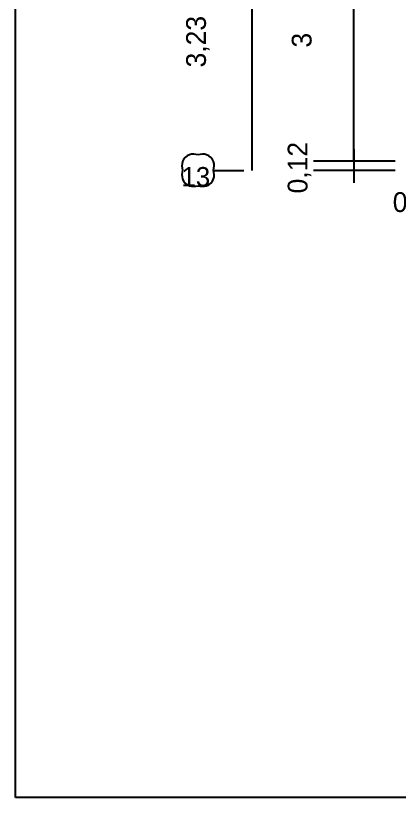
# Model space of a CAD drawing. Header units: millimetres. Extents: x 30 to 55791, y -4580 to 38782.
# Drawn here: x 2538 to 6963, y 2452 to 11470 of the extents above; entities that cross this region are included whole.
import ezdxf

# ---------------------------------------------------------------- set-up
doc = ezdxf.new("R2010")
doc.units = ezdxf.units.MM
doc.layers.add('A-ARCH-REF', color=8, linetype='CONTINUOUS')

msp = doc.modelspace()

# ---------------------------------------------------------------- linework, layer by layer
at = {"layer": 'A-ARCH-REF'}
for p, q in [((2538.1, 2451.8), (2538.1, 38781.7)), ((5262.6, 12702.3), (5262.6, 9683.7)), ((6439.4, 9789.6), (6439.4, 12590.5)), ((6439.4, 9930.8), (6439.4, 9789.6)), ((6916.1, 9789.6), (5974.6, 9789.6)), ((6916.1, 9789.6), (5974.6, 9789.6)), ((6439.4, 9789.6), (6439.4, 9683.7)), ((4815.3, 9683.7), (5168.4, 9683.7)), ((6916.1, 9683.7), (5974.6, 9683.7)), ((6439.4, 9683.7), (6439.4, 9542.4)), ((55791.3, 2451.8), (2538.1, 2451.8))]:
    msp.add_line(p, q, dxfattribs=at)
for points in [[(4641.8, 9866.1), (4542.6, 9866.1), (4462.3, 9785.7), (4462.3, 9686.6)], [(4821.2, 9686.6), (4821.2, 9785.7), (4740.9, 9866.1), (4641.8, 9866.1)], [(4462.3, 9686.6), (4462.3, 9587.5), (4542.6, 9507.1), (4641.8, 9507.1)], [(4641.8, 9507.1), (4740.9, 9507.1), (4821.2, 9587.5), (4821.2, 9686.6)]]:
    msp.add_spline(points, degree=3, dxfattribs=at)

# ---------------------------------------------------------------- texts
for s, height, p in [('3,23', 228.43, (4732.7, 10872.3)), ('3', 228.4, (5950.8, 11101.8)), ('0,12', 228.43, (5903.7, 9418.9))]:
    msp.add_text(s, height=height, rotation=90, dxfattribs=at).set_placement(p)
for s, height, p in [('13', 222.53, (4450.5, 9500.7)), ('0,12', 228.43, (6886.6, 9204.6))]:
    msp.add_text(s, height=height, dxfattribs=at).set_placement(p)

doc.saveas('drawing.dxf')
